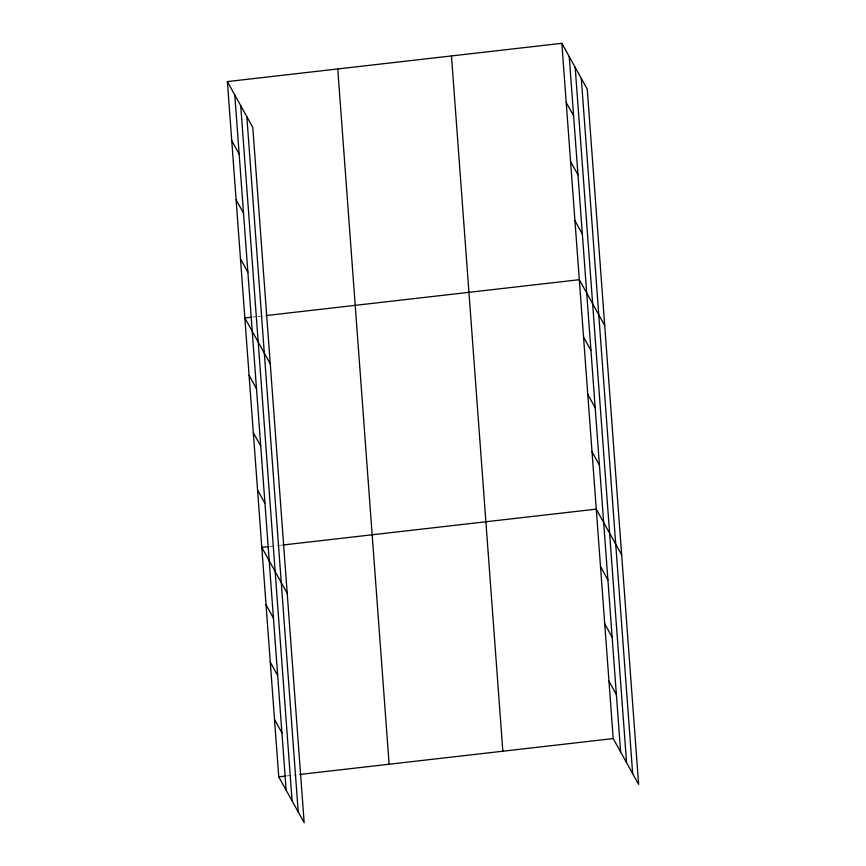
<?xml version="1.0" encoding="UTF-8"?>
<svg xmlns="http://www.w3.org/2000/svg" width="866" height="866" viewBox="0 0 866 866"><rect width="100%" height="100%" fill="white"/><g stroke="black" fill="none" stroke-linecap="round" stroke-linejoin="round"><path stroke-width="0.65" stroke-dasharray="4.33 3.25" d="M252.731 317.086L256.672 316.631M257.992 316.48L261.933 316.025M269.683 546.522L281.515 545.169M286.646 775.958L295.836 774.908"/><path stroke-width="1.3" d="M227.379 81.588L252.785 127.421L304.161 822.7L278.755 776.867L227.379 81.588L561.839 43.3L587.245 89.133L638.621 784.412L613.215 738.579L561.839 43.3M251.421 317.227L244.851 317.984L270.257 363.817M265.873 315.581L579.3 279.696L604.706 325.529M268.373 546.673L261.803 547.42L287.209 593.264M282.825 545.017L596.263 509.132L621.669 554.965M278.755 776.867L285.325 776.109M299.777 774.464L613.215 738.579M566.202 102.394L573.606 115.752M570.575 161.498L577.968 174.856M574.937 220.592L582.342 233.95M583.543 337.058L590.948 350.405M587.776 394.42L595.18 407.767M592.019 451.771L599.424 465.129M600.495 566.494L607.9 579.852M604.739 623.856L612.143 637.214M608.971 681.217L616.375 694.575M231.752 140.693L239.146 154.04M236.115 199.786L243.519 213.144M240.477 258.88L247.882 272.238M249.083 375.346L256.488 388.693M253.327 432.708L260.731 446.055M257.57 490.059L264.964 503.417M266.046 604.782L273.44 618.14M270.279 662.144L277.683 675.502M274.522 719.505L281.926 732.863M581.303 78.416L632.678 773.695M575.176 67.375L626.562 762.654M569.243 56.658L620.619 751.926M451.467 55.933L502.843 751.212M337.751 68.955L389.126 764.234M246.842 116.704L298.218 811.983M240.726 105.663L292.102 800.942M234.783 94.946L286.159 790.225"/></g></svg>
